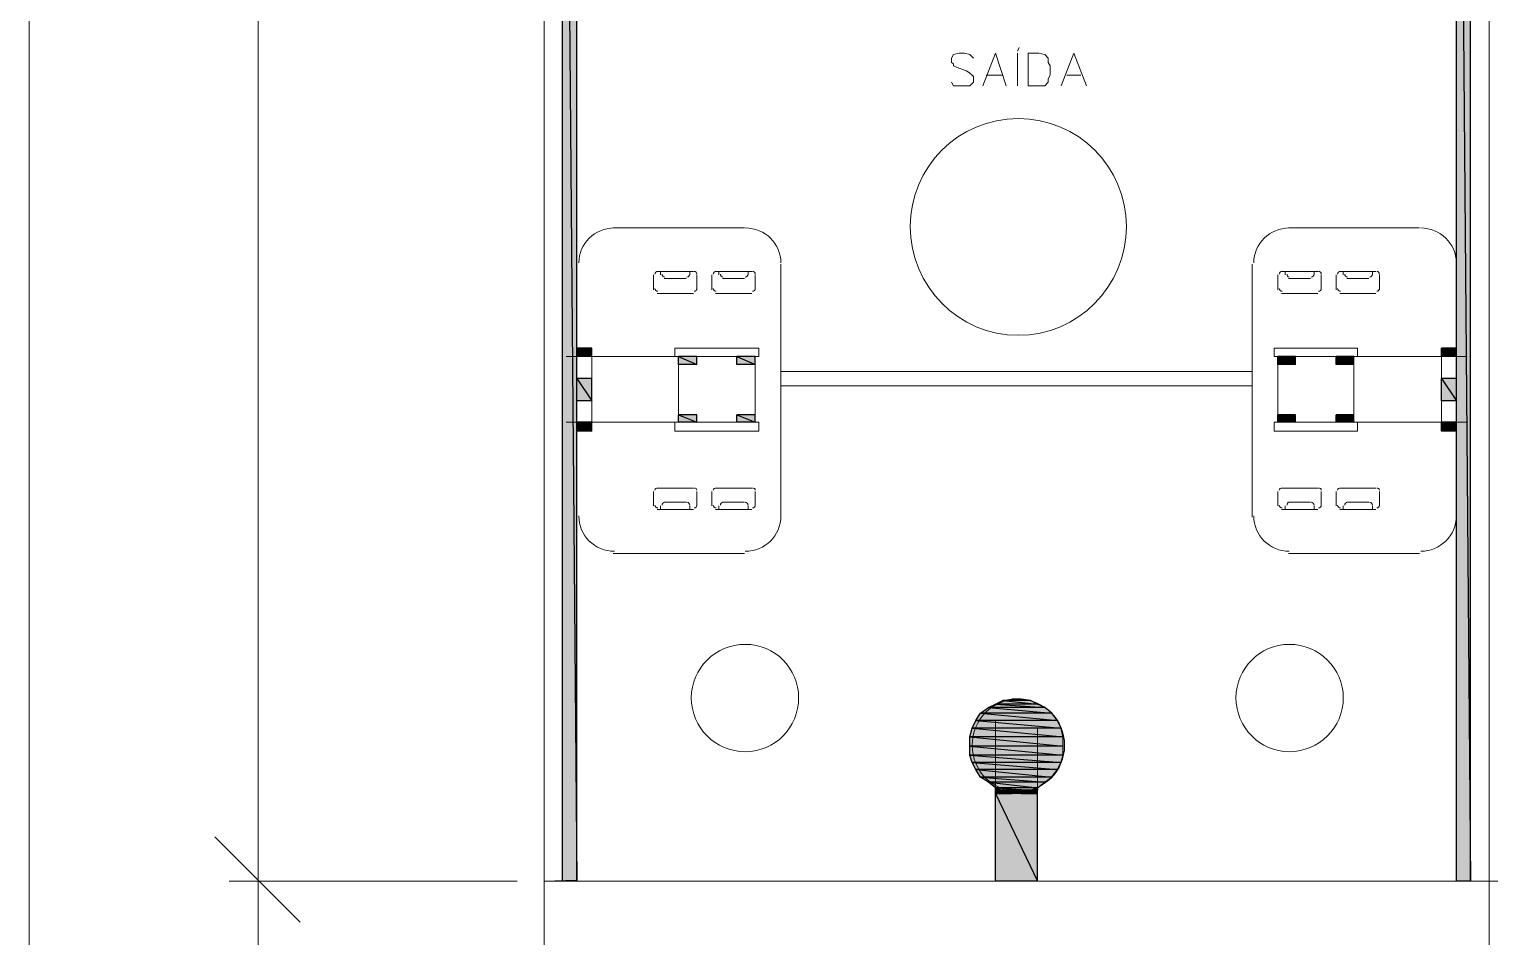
# Model space of a CAD drawing. Header units: millimetres. Extents: x 53 to 176, y -29 to 32.
# Drawn here: x 111.38 to 114.249, y -9.438 to -7.654 of the extents above; entities that cross this region are included whole.
import ezdxf

# ---------------------------------------------------------------- set-up
doc = ezdxf.new("R2010")
doc.units = ezdxf.units.MM
doc.layers.add('15 - Quadro de medição', color=6, linetype='Continuous')

msp = doc.modelspace()

# ---------------------------------------------------------------- hatches: boundary and pattern name
at = {"layer": '15 - Quadro de medição', "true_color": 0x000007}
h = msp.add_hatch(color=7, dxfattribs=at)
h.paths.add_polyline_path([(112.456, -5.9843), (112.4281, -5.9843), (112.456, -9.3282)])
h.paths.add_polyline_path([(112.4281, -5.9843), (112.456, -9.3282), (112.4281, -9.3282)])
h = msp.add_hatch(color=7, dxfattribs=at)
h.paths.add_polyline_path([(114.2117, -5.9843), (114.1838, -5.9843), (114.2117, -9.3282)])
h.paths.add_polyline_path([(114.1838, -5.9843), (114.2117, -9.3282), (114.1838, -9.3282)])
h = msp.add_hatch(color=7, dxfattribs=at)
h.paths.add_polyline_path([(112.4853, -8.2806), (112.456, -8.2806), (112.4853, -8.2974)])
h.paths.add_polyline_path([(112.456, -8.2806), (112.4853, -8.2974), (112.456, -8.2974)])
h = msp.add_hatch(color=7, dxfattribs=at)
h.paths.add_polyline_path([(114.1838, -8.2806), (114.1544, -8.2806), (114.1838, -8.2974)])
h.paths.add_polyline_path([(114.1544, -8.2806), (114.1838, -8.2974), (114.1544, -8.2974)])
h = msp.add_hatch(color=7, dxfattribs=at)
h.paths.add_polyline_path([(112.692, -8.2974), (112.6557, -8.2974), (112.692, -8.3127)])
h.paths.add_polyline_path([(112.6557, -8.2974), (112.692, -8.3127), (112.6557, -8.3127)])
h = msp.add_hatch(color=7, dxfattribs=at)
h.paths.add_polyline_path([(112.8066, -8.2974), (112.7703, -8.2974), (112.8066, -8.3127)])
h.paths.add_polyline_path([(112.7703, -8.2974), (112.8066, -8.3127), (112.7703, -8.3127)])
h = msp.add_hatch(color=7, dxfattribs=at)
h.paths.add_polyline_path([(113.8681, -8.2974), (113.8332, -8.2974), (113.8681, -8.3127)])
h.paths.add_polyline_path([(113.8332, -8.2974), (113.8681, -8.3127), (113.8332, -8.3127)])
h = msp.add_hatch(color=7, dxfattribs=at)
h.paths.add_polyline_path([(113.9826, -8.2974), (113.9477, -8.2974), (113.9826, -8.3127)])
h.paths.add_polyline_path([(113.9477, -8.2974), (113.9826, -8.3127), (113.9477, -8.3127)])
h = msp.add_hatch(color=7, dxfattribs=at)
h.paths.add_polyline_path([(112.4853, -8.3407), (112.456, -8.3407), (112.4853, -8.384)])
h.paths.add_polyline_path([(112.456, -8.3407), (112.4853, -8.384), (112.456, -8.384)])
h = msp.add_hatch(color=7, dxfattribs=at)
h.paths.add_polyline_path([(114.1838, -8.3407), (114.1544, -8.3407), (114.1838, -8.384)])
h.paths.add_polyline_path([(114.1544, -8.3407), (114.1838, -8.384), (114.1544, -8.384)])
h = msp.add_hatch(color=7, dxfattribs=at)
h.paths.add_polyline_path([(112.4853, -8.4259), (112.456, -8.4259), (112.4853, -8.444)])
h.paths.add_polyline_path([(112.456, -8.4259), (112.4853, -8.444), (112.456, -8.444)])
h = msp.add_hatch(color=7, dxfattribs=at)
h.paths.add_polyline_path([(112.692, -8.4119), (112.6557, -8.4119), (112.692, -8.4259)])
h.paths.add_polyline_path([(112.6557, -8.4119), (112.692, -8.4259), (112.6557, -8.4259)])
h = msp.add_hatch(color=7, dxfattribs=at)
h.paths.add_polyline_path([(112.8066, -8.4119), (112.7703, -8.4119), (112.8066, -8.4259)])
h.paths.add_polyline_path([(112.7703, -8.4119), (112.8066, -8.4259), (112.7703, -8.4259)])
h = msp.add_hatch(color=7, dxfattribs=at)
h.paths.add_polyline_path([(113.8681, -8.4119), (113.8332, -8.4119), (113.8681, -8.4259)])
h.paths.add_polyline_path([(113.8332, -8.4119), (113.8681, -8.4259), (113.8332, -8.4259)])
h = msp.add_hatch(color=7, dxfattribs=at)
h.paths.add_polyline_path([(113.9826, -8.4119), (113.9477, -8.4119), (113.9826, -8.4259)])
h.paths.add_polyline_path([(113.9477, -8.4119), (113.9826, -8.4259), (113.9477, -8.4259)])
h = msp.add_hatch(color=7, dxfattribs=at)
h.paths.add_polyline_path([(114.1838, -8.4259), (114.1544, -8.4259), (114.1838, -8.444)])
h.paths.add_polyline_path([(114.1544, -8.4259), (114.1838, -8.444), (114.1544, -8.444)])
h = msp.add_hatch(color=7, dxfattribs=at)
h.paths.add_polyline_path([(113.3471, -8.9734), (113.2926, -8.9734), (113.3611, -8.9804)])
h.paths.add_polyline_path([(113.2926, -8.9734), (113.3611, -8.9804), (113.2787, -8.9804)])
h = msp.add_hatch(color=7, dxfattribs=at)
h.paths.add_polyline_path([(113.329, -8.9706), (113.3108, -8.9706), (113.3471, -8.9734)])
h.paths.add_polyline_path([(113.3108, -8.9706), (113.3471, -8.9734), (113.2926, -8.9734)])
h = msp.add_hatch(color=7, dxfattribs=at)
h.paths.add_polyline_path([(113.389, -8.9985), (113.2493, -8.9985), (113.4002, -9.0125)])
h.paths.add_polyline_path([(113.2493, -8.9985), (113.4002, -9.0125), (113.2396, -9.0125)])
h = msp.add_hatch(color=7, dxfattribs=at)
h.paths.add_polyline_path([(113.3751, -8.9874), (113.2647, -8.9874), (113.389, -8.9985)])
h.paths.add_polyline_path([(113.2647, -8.9874), (113.389, -8.9985), (113.2493, -8.9985)])
h = msp.add_hatch(color=7, dxfattribs=at)
h.paths.add_polyline_path([(113.3611, -8.9804), (113.2787, -8.9804), (113.3751, -8.9874)])
h.paths.add_polyline_path([(113.2787, -8.9804), (113.3751, -8.9874), (113.2647, -8.9874)])
h = msp.add_hatch(color=7, dxfattribs=at)
h.paths.add_polyline_path([(113.4072, -9.0279), (113.2326, -9.0279), (113.4114, -9.0446)])
h.paths.add_polyline_path([(113.2326, -9.0279), (113.4114, -9.0446), (113.2284, -9.0446)])
h = msp.add_hatch(color=7, dxfattribs=at)
h.paths.add_polyline_path([(113.4002, -9.0125), (113.2396, -9.0125), (113.4072, -9.0279)])
h.paths.add_polyline_path([(113.2396, -9.0125), (113.4072, -9.0279), (113.2326, -9.0279)])
h = msp.add_hatch(color=7, dxfattribs=at)
h.paths.add_polyline_path([(113.4114, -9.0446), (113.2284, -9.0446), (113.4114, -9.0628)])
h.paths.add_polyline_path([(113.2284, -9.0446), (113.4114, -9.0628), (113.2284, -9.0628)])
h = msp.add_hatch(color=7, dxfattribs=at)
h.paths.add_polyline_path([(113.4114, -9.0628), (113.2284, -9.0628), (113.4114, -9.0809)])
h.paths.add_polyline_path([(113.2284, -9.0628), (113.4114, -9.0809), (113.2284, -9.0809)])
h = msp.add_hatch(color=7, dxfattribs=at)
h.paths.add_polyline_path([(113.4114, -9.0809), (113.2284, -9.0809), (113.4072, -9.0949)])
h.paths.add_polyline_path([(113.2284, -9.0809), (113.4072, -9.0949), (113.2326, -9.0949)])
h = msp.add_hatch(color=7, dxfattribs=at)
h.paths.add_polyline_path([(113.4072, -9.0949), (113.2326, -9.0949), (113.4002, -9.1089)])
h.paths.add_polyline_path([(113.2326, -9.0949), (113.4002, -9.1089), (113.2396, -9.1089)])
h = msp.add_hatch(color=7, dxfattribs=at)
h.paths.add_polyline_path([(113.4002, -9.1089), (113.2396, -9.1089), (113.389, -9.1242)])
h.paths.add_polyline_path([(113.2396, -9.1089), (113.389, -9.1242), (113.2493, -9.1242)])
h = msp.add_hatch(color=7, dxfattribs=at)
h.paths.add_polyline_path([(113.389, -9.1242), (113.2493, -9.1242), (113.3751, -9.134)])
h.paths.add_polyline_path([(113.2493, -9.1242), (113.3751, -9.134), (113.2647, -9.134)])
h = msp.add_hatch(color=7, dxfattribs=at)
h.paths.add_polyline_path([(113.3751, -9.134), (113.2647, -9.134), (113.3611, -9.1452)])
h.paths.add_polyline_path([(113.2647, -9.134), (113.3611, -9.1452), (113.2787, -9.1452)])
h = msp.add_hatch(color=7, dxfattribs=at)
h.paths.add_polyline_path([(113.3611, -9.1452), (113.2787, -9.1452), (113.3499, -9.1494)])
h.paths.add_polyline_path([(113.2787, -9.1452), (113.3499, -9.1494), (113.2899, -9.1494)])
h = msp.add_hatch(color=7, dxfattribs=at)
h.paths.add_polyline_path([(113.2899, -9.1494), (113.2787, -9.1452)])
h.paths.add_polyline_path([(113.2787, -9.1452), (113.2899, -9.1494), (113.2787, -9.1494)])
h = msp.add_hatch(color=7, dxfattribs=at)
h.paths.add_polyline_path([(113.2899, -9.1494), (113.2787, -9.1494), (113.2926, -9.1522)])
h.paths.add_polyline_path([(113.2787, -9.1494), (113.2926, -9.1522), (113.2787, -9.1522)])
h = msp.add_hatch(color=7, dxfattribs=at)
h.paths.add_polyline_path([(113.3499, -9.1494), (113.2899, -9.1494), (113.3471, -9.1522)])
h.paths.add_polyline_path([(113.2899, -9.1494), (113.3471, -9.1522), (113.2926, -9.1522)])
h = msp.add_hatch(color=7, dxfattribs=at)
h.paths.add_polyline_path([(113.3611, -9.1494), (113.3499, -9.1494), (113.3611, -9.1522)])
h.paths.add_polyline_path([(113.3499, -9.1494), (113.3611, -9.1522), (113.3471, -9.1522)])
h = msp.add_hatch(color=7, dxfattribs=at)
h.paths.add_polyline_path([(113.3611, -9.1494), (113.3611, -9.1452)])
h.paths.add_polyline_path([(113.3611, -9.1452), (113.3611, -9.1494), (113.3499, -9.1494)])
h = msp.add_hatch(color=7, dxfattribs=at)
h.paths.add_polyline_path([(113.3066, -9.1522), (113.2787, -9.1522)])
h.paths.add_polyline_path([(113.3066, -9.1522), (113.2787, -9.1522), (113.2926, -9.1522)])
h = msp.add_hatch(color=7, dxfattribs=at)
h.paths.add_polyline_path([(113.3066, -9.1522), (113.2787, -9.1522), (113.3108, -9.1564)])
h.paths.add_polyline_path([(113.2787, -9.1522), (113.3108, -9.1564), (113.2787, -9.1564)])
h = msp.add_hatch(color=7, dxfattribs=at)
h.paths.add_polyline_path([(113.3611, -9.1564), (113.2787, -9.1564), (113.3611, -9.3282)])
h.paths.add_polyline_path([(113.2787, -9.1564), (113.3611, -9.3282), (113.2787, -9.3282)])
h = msp.add_hatch(color=7, dxfattribs=at)
h.paths.add_polyline_path([(113.2926, -9.1522), (113.3471, -9.1522), (113.3457, -9.1522)])
h.paths.add_polyline_path([(113.3471, -9.1522), (113.3457, -9.1522), (113.2926, -9.1522)])
h = msp.add_hatch(color=7, dxfattribs=at)
h.paths.add_polyline_path([(113.3318, -9.1522), (113.3066, -9.1522), (113.329, -9.1564)])
h.paths.add_polyline_path([(113.3066, -9.1522), (113.329, -9.1564), (113.3108, -9.1564)])
h = msp.add_hatch(color=7, dxfattribs=at)
h.paths.add_polyline_path([(113.3611, -9.1522), (113.3318, -9.1522), (113.3611, -9.1564)])
h.paths.add_polyline_path([(113.3318, -9.1522), (113.3611, -9.1564), (113.329, -9.1564)])

# ---------------------------------------------------------------- linework, layer by layer
at = {"layer": '15 - Quadro de medição', "color": 8, "linetype": 'Continuous', "lineweight": 20, "true_color": 0x000008}
for points in [[(111.3805, -5.5625), (111.3805, -16.7966), (111.3805, -16.7966)], [(111.8302, -5.5625), (111.8302, -9.3812), (111.8302, -9.3812)], [(111.745, -9.2416), (111.9127, -9.4092), (111.9127, -9.4092)], [(111.9127, -9.4092), (111.745, -9.2416), (111.745, -9.2416)], [(111.8302, -9.2709), (111.8302, -13.0896), (111.8302, -13.0896)], [(112.3387, -9.3282), (111.773, -9.3282), (111.773, -9.3282)], [(112.3387, -9.3282), (111.773, -9.3282), (111.773, -9.3282)]]:
    msp.add_lwpolyline(points, dxfattribs=at)
at = {"layer": '15 - Quadro de medição', "color": 7, "linetype": 'Continuous', "lineweight": 20, "true_color": 0x000007}
for points in [[(112.3917, -5.6198), (114.248, -5.6198), (114.248, -9.3282), (112.3917, -9.3282)], [(114.248, -5.6198), (116.1001, -5.6198), (116.1001, -9.3282), (114.248, -9.3282)], [(113.3429, -7.7652), (113.3429, -7.7009), (113.3639, -7.7009), (113.3751, -7.7037), (113.382, -7.7107), (113.382, -7.7191), (113.3862, -7.7261), (113.3862, -7.7442), (113.382, -7.7512), (113.382, -7.7582), (113.3751, -7.7652), (113.3639, -7.7652)], [(112.4853, -8.2806), (112.456, -8.2806), (112.456, -8.444), (112.4853, -8.444)], [(114.1544, -8.2806), (114.1838, -8.2806), (114.1838, -8.444), (114.1544, -8.444)], [(112.6557, -8.3127), (112.692, -8.3127), (112.692, -8.2974), (112.6557, -8.2974)], [(112.8066, -8.3127), (112.7703, -8.3127), (112.7703, -8.2974), (112.8066, -8.2974)], [(113.8332, -8.3127), (113.8681, -8.3127), (113.8681, -8.2974), (113.8332, -8.2974)], [(113.9826, -8.3127), (113.9477, -8.3127), (113.9477, -8.2974), (113.9826, -8.2974)], [(112.6557, -8.4119), (112.692, -8.4119), (112.692, -8.4259), (112.6557, -8.4259)], [(112.8066, -8.4119), (112.7703, -8.4119), (112.7703, -8.4259), (112.8066, -8.4259)], [(113.8332, -8.4119), (113.8681, -8.4119), (113.8681, -8.4259), (113.8332, -8.4259)], [(113.9826, -8.4119), (113.9477, -8.4119), (113.9477, -8.4259), (113.9826, -8.4259)], [(112.3917, -9.3282), (114.248, -9.3282), (114.248, -13.0324), (112.3917, -13.0324)], [(114.248, -9.3282), (116.1001, -9.3282), (116.1001, -13.0324), (114.248, -13.0324)]]:
    msp.add_lwpolyline(points, close=True, dxfattribs=at)
for points in [[(112.463, -5.7622), (114.1838, -5.7622), (114.1838, -9.3282), (112.456, -9.3282), (112.4546, -9.3268), (112.3917, -9.3282)], [(114.3193, -5.7622), (116.0359, -5.7622), (116.0359, -9.3282), (114.3123, -9.3282), (114.3109, -9.3268), (114.248, -9.3282)], [(112.456, -9.3282), (112.456, -5.7692), (112.456, -5.7692)], [(114.248, -5.8488), (114.248, -9.3282), (112.3917, -9.3282), (112.3917, -5.8488)], [(116.1001, -5.8488), (116.1001, -9.3282), (114.248, -9.3282), (114.248, -5.8488)], [(112.4281, -5.9843), (112.4281, -9.3282), (112.456, -9.3282), (112.4127, -9.3282)], [(114.1838, -9.3282), (114.2117, -9.3282), (114.2117, -5.9843)], [(113.2354, -7.7107), (113.2284, -7.7037), (113.2172, -7.7009), (113.2074, -7.7009), (113.1963, -7.7037), (113.1921, -7.7107), (113.1921, -7.7191), (113.1963, -7.7219), (113.1963, -7.7261), (113.2033, -7.7289), (113.2214, -7.7359), (113.2284, -7.7401), (113.2326, -7.7442), (113.2354, -7.747), (113.2354, -7.7582), (113.2284, -7.7652), (113.2172, -7.7652), (113.2074, -7.7652), (113.1963, -7.7652), (113.1921, -7.7582)], [(113.2535, -7.7652), (113.2787, -7.7009), (113.2996, -7.7652)], [(113.322, -7.6968), (113.3248, -7.6898), (113.3248, -7.6898)], [(113.322, -7.7652), (113.322, -7.7009), (113.322, -7.7009)], [(113.4072, -7.7652), (113.4323, -7.7009), (113.4575, -7.7652)], [(113.2605, -7.7442), (113.2926, -7.7442), (113.2926, -7.7442)], [(113.4184, -7.7442), (113.4463, -7.7442), (113.4463, -7.7442)], [(112.5272, -8.0445), (112.7856, -8.0445), (112.7856, -8.0445)], [(114.1111, -8.0445), (113.8541, -8.0445), (113.8541, -8.0445)], [(112.456, -8.613), (112.456, -8.1158), (112.456, -8.1158)], [(112.8569, -8.1158), (112.8569, -8.3267), (112.8569, -8.613)], [(113.7829, -8.1158), (113.7829, -8.3267), (113.7829, -8.613)], [(114.1838, -8.613), (114.1838, -8.1158), (114.1838, -8.1158)], [(112.6068, -8.1661), (112.6068, -8.1367), (112.6068, -8.1367)], [(112.6138, -8.1298), (112.6851, -8.1298), (112.6851, -8.1298)], [(112.6781, -8.1367), (112.6781, -8.1298), (112.6208, -8.1298), (112.6208, -8.1367)], [(112.6278, -8.1437), (112.6711, -8.1437), (112.6711, -8.1437)], [(112.692, -8.1367), (112.692, -8.1661), (112.692, -8.1661)], [(112.7214, -8.1367), (112.7214, -8.1661), (112.7214, -8.1661)], [(112.7996, -8.1298), (112.7284, -8.1298), (112.7284, -8.1298)], [(112.7353, -8.1367), (112.7353, -8.1298), (112.7926, -8.1298), (112.7926, -8.1367)], [(112.7856, -8.1437), (112.7423, -8.1437), (112.7423, -8.1437)], [(112.8066, -8.1661), (112.8066, -8.1367), (112.8066, -8.1367)], [(113.8332, -8.1661), (113.8332, -8.1367), (113.8332, -8.1367)], [(113.8402, -8.1298), (113.9114, -8.1298), (113.9114, -8.1298)], [(113.9044, -8.1367), (113.9044, -8.1298), (113.8472, -8.1298), (113.8472, -8.1367)], [(113.8541, -8.1437), (113.8974, -8.1437), (113.8974, -8.1437)], [(113.9184, -8.1367), (113.9184, -8.1661), (113.9184, -8.1661)], [(113.9477, -8.1367), (113.9477, -8.1661), (113.9477, -8.1661)], [(114.0259, -8.1298), (113.9547, -8.1298), (113.9547, -8.1298)], [(113.9617, -8.1367), (113.9617, -8.1298), (114.019, -8.1298), (114.019, -8.1367)], [(114.012, -8.1437), (113.9687, -8.1437), (113.9687, -8.1437)], [(114.0329, -8.1661), (114.0329, -8.1367), (114.0329, -8.1367)], [(112.6851, -8.173), (112.6138, -8.173), (112.6138, -8.173)], [(112.7284, -8.173), (112.7996, -8.173), (112.7996, -8.173)], [(113.9114, -8.173), (113.8402, -8.173), (113.8402, -8.173)], [(113.9547, -8.173), (114.0259, -8.173), (114.0259, -8.173)], [(112.8066, -8.2974), (112.8136, -8.2974), (112.8136, -8.2806), (112.6487, -8.2806), (112.6487, -8.2974)], [(113.8332, -8.2974), (113.8262, -8.2974), (113.8262, -8.2806), (113.9896, -8.2806), (113.9896, -8.2974)], [(112.435, -8.2974), (112.8066, -8.2974), (112.8066, -8.4259)], [(112.6557, -8.2974), (112.6557, -8.4259), (112.6557, -8.4259)], [(114.2047, -8.2974), (113.8332, -8.2974), (113.8332, -8.4259)], [(113.9826, -8.2974), (113.9826, -8.4259), (113.9826, -8.4259)], [(112.4853, -8.3407), (112.456, -8.3407), (112.456, -8.3407)], [(112.8569, -8.3267), (113.7829, -8.3267), (113.7829, -8.3267)], [(114.1544, -8.3407), (114.1838, -8.3407), (114.1838, -8.3407)], [(112.8569, -8.3546), (113.7829, -8.3546), (113.7829, -8.3546)], [(112.4853, -8.384), (112.456, -8.384), (112.456, -8.384)], [(114.1544, -8.384), (114.1838, -8.384), (114.1838, -8.384)], [(112.435, -8.4259), (112.8066, -8.4259), (112.8066, -8.4259)], [(112.8066, -8.4259), (112.8136, -8.4259), (112.8136, -8.444), (112.6487, -8.444), (112.6487, -8.4259)], [(113.8332, -8.4259), (113.8262, -8.4259), (113.8262, -8.4259)], [(113.8262, -8.4259), (113.8262, -8.444), (113.9896, -8.444), (113.9896, -8.4259)], [(114.2047, -8.4259), (113.8332, -8.4259), (113.8332, -8.4259)], [(112.6068, -8.5627), (112.6068, -8.5907), (112.6068, -8.5907)], [(112.6851, -8.5558), (112.6138, -8.5558), (112.6138, -8.5558)], [(112.692, -8.5907), (112.692, -8.5627), (112.692, -8.5627)], [(112.7214, -8.5907), (112.7214, -8.5627), (112.7214, -8.5627)], [(112.7284, -8.5558), (112.7996, -8.5558), (112.7996, -8.5558)], [(112.8066, -8.5627), (112.8066, -8.5907), (112.8066, -8.5907)], [(113.8332, -8.5627), (113.8332, -8.5907), (113.8332, -8.5907)], [(113.9114, -8.5558), (113.8402, -8.5558), (113.8402, -8.5558)], [(113.9184, -8.5907), (113.9184, -8.5627), (113.9184, -8.5627)], [(113.9477, -8.5907), (113.9477, -8.5627), (113.9477, -8.5627)], [(113.9547, -8.5558), (114.0259, -8.5558), (114.0259, -8.5558)], [(114.0329, -8.5627), (114.0329, -8.5907), (114.0329, -8.5907)], [(112.6138, -8.5977), (112.6851, -8.5977), (112.6851, -8.5977)], [(112.6781, -8.5907), (112.6781, -8.5977), (112.6208, -8.5977), (112.6208, -8.5907)], [(112.6278, -8.5837), (112.6711, -8.5837), (112.6711, -8.5837)], [(112.7996, -8.5977), (112.7284, -8.5977), (112.7284, -8.5977)], [(112.7353, -8.5907), (112.7353, -8.5977), (112.7926, -8.5977), (112.7926, -8.5907)], [(112.7856, -8.5837), (112.7423, -8.5837), (112.7423, -8.5837)], [(113.8402, -8.5977), (113.9114, -8.5977), (113.9114, -8.5977)], [(113.9044, -8.5907), (113.9044, -8.5977), (113.8472, -8.5977), (113.8472, -8.5907)], [(113.8541, -8.5837), (113.8974, -8.5837), (113.8974, -8.5837)], [(114.0259, -8.5977), (113.9547, -8.5977), (113.9547, -8.5977)], [(113.9617, -8.5907), (113.9617, -8.5977), (114.019, -8.5977), (114.019, -8.5907)], [(114.012, -8.5837), (113.9687, -8.5837), (113.9687, -8.5837)], [(112.7856, -8.6843), (112.5272, -8.6843), (112.5272, -8.6843)], [(113.8541, -8.6843), (114.1111, -8.6843), (114.1111, -8.6843)], [(113.2787, -9.3282), (113.2787, -9.0125), (113.2787, -9.0125)], [(113.3611, -9.3282), (113.3611, -9.0279), (113.3611, -9.0279)]]:
    msp.add_lwpolyline(points, dxfattribs=at)
at = {"layer": '15 - Quadro de medição', "color": 7, "linetype": 'Continuous', "lineweight": -2, "true_color": 0x000007}
for points in [[(112.456, -5.9843), (112.4281, -5.9843), (112.456, -9.3282)], [(112.4281, -5.9843), (112.456, -9.3282), (112.4281, -9.3282)], [(114.2117, -5.9843), (114.1838, -5.9843), (114.2117, -9.3282)], [(114.1838, -5.9843), (114.2117, -9.3282), (114.1838, -9.3282)], [(112.4853, -8.2806), (112.456, -8.2806), (112.4853, -8.2974)], [(112.456, -8.2806), (112.4853, -8.2974), (112.456, -8.2974)], [(114.1838, -8.2806), (114.1544, -8.2806), (114.1838, -8.2974)], [(114.1544, -8.2806), (114.1838, -8.2974), (114.1544, -8.2974)], [(112.692, -8.2974), (112.6557, -8.2974), (112.692, -8.3127)], [(112.6557, -8.2974), (112.692, -8.3127), (112.6557, -8.3127)], [(112.8066, -8.2974), (112.7703, -8.2974), (112.8066, -8.3127)], [(112.7703, -8.2974), (112.8066, -8.3127), (112.7703, -8.3127)], [(113.8681, -8.2974), (113.8332, -8.2974), (113.8681, -8.3127)], [(113.8332, -8.2974), (113.8681, -8.3127), (113.8332, -8.3127)], [(113.9826, -8.2974), (113.9477, -8.2974), (113.9826, -8.3127)], [(113.9477, -8.2974), (113.9826, -8.3127), (113.9477, -8.3127)], [(112.4853, -8.3407), (112.456, -8.3407), (112.4853, -8.384)], [(112.456, -8.3407), (112.4853, -8.384), (112.456, -8.384)], [(114.1838, -8.3407), (114.1544, -8.3407), (114.1838, -8.384)], [(114.1544, -8.3407), (114.1838, -8.384), (114.1544, -8.384)], [(112.4853, -8.4259), (112.456, -8.4259), (112.4853, -8.444)], [(112.456, -8.4259), (112.4853, -8.444), (112.456, -8.444)], [(112.692, -8.4119), (112.6557, -8.4119), (112.692, -8.4259)], [(112.6557, -8.4119), (112.692, -8.4259), (112.6557, -8.4259)], [(112.8066, -8.4119), (112.7703, -8.4119), (112.8066, -8.4259)], [(112.7703, -8.4119), (112.8066, -8.4259), (112.7703, -8.4259)], [(113.8681, -8.4119), (113.8332, -8.4119), (113.8681, -8.4259)], [(113.8332, -8.4119), (113.8681, -8.4259), (113.8332, -8.4259)], [(113.9826, -8.4119), (113.9477, -8.4119), (113.9826, -8.4259)], [(113.9477, -8.4119), (113.9826, -8.4259), (113.9477, -8.4259)], [(114.1838, -8.4259), (114.1544, -8.4259), (114.1838, -8.444)], [(114.1544, -8.4259), (114.1838, -8.444), (114.1544, -8.444)], [(113.2926, -8.9734), (113.3611, -8.9804), (113.2787, -8.9804)], [(113.3108, -8.9706), (113.3471, -8.9734), (113.2926, -8.9734)], [(113.3471, -8.9734), (113.2926, -8.9734), (113.3611, -8.9804)], [(113.329, -8.9706), (113.3108, -8.9706), (113.3471, -8.9734)], [(113.2493, -8.9985), (113.4002, -9.0125), (113.2396, -9.0125)], [(113.2647, -8.9874), (113.389, -8.9985), (113.2493, -8.9985)], [(113.389, -8.9985), (113.2493, -8.9985), (113.4002, -9.0125)], [(113.2787, -8.9804), (113.3751, -8.9874), (113.2647, -8.9874)], [(113.3751, -8.9874), (113.2647, -8.9874), (113.389, -8.9985)], [(113.3611, -8.9804), (113.2787, -8.9804), (113.3751, -8.9874)], [(113.2326, -9.0279), (113.4114, -9.0446), (113.2284, -9.0446)], [(113.2396, -9.0125), (113.4072, -9.0279), (113.2326, -9.0279)], [(113.4072, -9.0279), (113.2326, -9.0279), (113.4114, -9.0446)], [(113.4002, -9.0125), (113.2396, -9.0125), (113.4072, -9.0279)], [(113.4114, -9.0446), (113.2284, -9.0446), (113.4114, -9.0628)], [(113.2284, -9.0446), (113.4114, -9.0628), (113.2284, -9.0628)], [(113.4114, -9.0628), (113.2284, -9.0628), (113.4114, -9.0809)], [(113.2284, -9.0628), (113.4114, -9.0809), (113.2284, -9.0809)], [(113.4114, -9.0809), (113.2284, -9.0809), (113.4072, -9.0949)], [(113.2284, -9.0809), (113.4072, -9.0949), (113.2326, -9.0949)], [(113.4072, -9.0949), (113.2326, -9.0949), (113.4002, -9.1089)], [(113.2326, -9.0949), (113.4002, -9.1089), (113.2396, -9.1089)], [(113.4002, -9.1089), (113.2396, -9.1089), (113.389, -9.1242)], [(113.2396, -9.1089), (113.389, -9.1242), (113.2493, -9.1242)], [(113.389, -9.1242), (113.2493, -9.1242), (113.3751, -9.134)], [(113.2493, -9.1242), (113.3751, -9.134), (113.2647, -9.134)], [(113.3751, -9.134), (113.2647, -9.134), (113.3611, -9.1452)], [(113.2647, -9.134), (113.3611, -9.1452), (113.2787, -9.1452)], [(113.2787, -9.1452), (113.2787, -9.1452)], [(113.2787, -9.1452), (113.2787, -9.1452)], [(113.2787, -9.1452), (113.2787, -9.1452)], [(113.3611, -9.1452), (113.2787, -9.1452), (113.3499, -9.1494)], [(113.2787, -9.1452), (113.3499, -9.1494), (113.2899, -9.1494)], [(113.2899, -9.1494), (113.2787, -9.1452)], [(113.2787, -9.1452), (113.2899, -9.1494), (113.2787, -9.1494)], [(113.2899, -9.1494), (113.2787, -9.1494), (113.2926, -9.1522)], [(113.2787, -9.1494), (113.2926, -9.1522), (113.2787, -9.1522)], [(113.3499, -9.1494), (113.2899, -9.1494), (113.3471, -9.1522)], [(113.2899, -9.1494), (113.3471, -9.1522), (113.2926, -9.1522)], [(113.3499, -9.1494), (113.3611, -9.1522), (113.3471, -9.1522)], [(113.3611, -9.1452), (113.3611, -9.1494), (113.3499, -9.1494)], [(113.3611, -9.1494), (113.3499, -9.1494), (113.3611, -9.1522)], [(113.3611, -9.1452), (113.3611, -9.1452)], [(113.3611, -9.1452), (113.3611, -9.1452)], [(113.3611, -9.1452), (113.3611, -9.1452)], [(113.3611, -9.1494), (113.3611, -9.1452)], [(113.2787, -9.1522), (113.2926, -9.1522), (113.2926, -9.1522)], [(113.2926, -9.1522), (113.2926, -9.1522), (113.2787, -9.1522)], [(113.2787, -9.1522), (113.2926, -9.1522), (113.2926, -9.1522)], [(113.2926, -9.1522), (113.2926, -9.1522), (113.2787, -9.1522)], [(113.3066, -9.1522), (113.3066, -9.1522), (113.2787, -9.1522)], [(113.3066, -9.1522), (113.2787, -9.1522), (113.2926, -9.1522)], [(113.3066, -9.1522), (113.2787, -9.1522), (113.3108, -9.1564)], [(113.2787, -9.1522), (113.3108, -9.1564), (113.2787, -9.1564)], [(113.2787, -9.1564), (113.3108, -9.1564), (113.3108, -9.1564)], [(113.3108, -9.1564), (113.3108, -9.1564), (113.2787, -9.1564)], [(113.3611, -9.1564), (113.2787, -9.1564), (113.3611, -9.3282)], [(113.2787, -9.1564), (113.3611, -9.3282), (113.2787, -9.3282)], [(113.2926, -9.1522), (113.3471, -9.1522), (113.3457, -9.1522)], [(113.3471, -9.1522), (113.3457, -9.1522), (113.2926, -9.1522)], [(113.3471, -9.1522), (113.2926, -9.1522), (113.3318, -9.1522)], [(113.2926, -9.1522), (113.3318, -9.1522), (113.3066, -9.1522)], [(113.3318, -9.1522), (113.3066, -9.1522), (113.329, -9.1564)], [(113.3066, -9.1522), (113.329, -9.1564), (113.3108, -9.1564)], [(113.3318, -9.1522), (113.3611, -9.1564), (113.329, -9.1564)], [(113.329, -9.1564), (113.3611, -9.1564), (113.3611, -9.1564)], [(113.3611, -9.1564), (113.3611, -9.1564), (113.329, -9.1564)], [(113.3471, -9.1522), (113.3611, -9.1522), (113.3318, -9.1522)], [(113.3611, -9.1522), (113.3318, -9.1522), (113.3611, -9.1564)], [(113.3471, -9.1522), (113.3611, -9.1522), (113.3611, -9.1522)], [(113.3611, -9.1522), (113.3611, -9.1522), (113.3471, -9.1522)], [(113.3471, -9.1522), (113.3611, -9.1522), (113.3611, -9.1522)], [(113.3611, -9.1522), (113.3611, -9.1522), (113.3471, -9.1522)], [(113.3611, -9.1522), (113.3471, -9.1522)]]:
    msp.add_lwpolyline(points, close=True, dxfattribs=at)
at = {"layer": '15 - Quadro de medição', "color": 7, "linetype": 'Continuous', "lineweight": 20, "true_color": 0x000007}
for points in [[(113.5357, -8.0418), (113.5357, -7.9244), (113.4407, -7.8294), (113.3234, -7.8294), (113.3234, -7.8294), (113.206, -7.8294), (113.1111, -7.9244), (113.1111, -8.0418), (113.1111, -8.0418), (113.1111, -8.1591), (113.206, -8.2555), (113.3234, -8.2555), (113.3234, -8.2555), (113.4407, -8.2555), (113.5357, -8.1591), (113.5357, -8.0418)], [(112.8918, -8.9678), (112.8918, -8.9105), (112.8457, -8.863), (112.787, -8.863), (112.787, -8.863), (112.7284, -8.863), (112.6809, -8.9105), (112.6809, -8.9678), (112.6809, -8.9678), (112.6809, -9.0265), (112.7284, -9.074), (112.787, -9.074), (112.787, -9.074), (112.8457, -9.074), (112.8918, -9.0265), (112.8918, -8.9678)], [(113.9617, -8.9678), (113.9617, -8.9105), (113.9142, -8.863), (113.8555, -8.863), (113.8555, -8.863), (113.7983, -8.863), (113.7508, -8.9105), (113.7508, -8.9678), (113.7508, -8.9678), (113.7508, -9.0265), (113.7983, -9.074), (113.8555, -9.074), (113.8555, -9.074), (113.9142, -9.074), (113.9617, -9.0265), (113.9617, -8.9678)], [(113.4142, -9.0614), (113.4142, -9.0111), (113.3737, -8.9706), (113.3234, -8.9706), (113.3234, -8.9706), (113.2731, -8.9706), (113.2326, -9.0111), (113.2326, -9.0614), (113.2326, -9.0614), (113.2326, -9.1117), (113.2731, -9.1522), (113.3234, -9.1522), (113.3234, -9.1522), (113.3737, -9.1522), (113.4142, -9.1117), (113.4142, -9.0614)]]:
    msp.add_open_spline(points, degree=3, knots=[0, 0, 0, 0, 0.0625, 0.0625, 0.0625, 0.062501, 0.125, 0.125, 0.125, 0.125001, 0.1875, 0.1875, 0.1875, 0.187501, 1, 1, 1, 1], dxfattribs=at)
for points in [[(112.53, -8.0445), (112.4909, -8.0445), (112.4602, -8.0753), (112.4602, -8.113)], [(112.8569, -8.113), (112.8569, -8.0753), (112.8261, -8.0445), (112.787, -8.0445)], [(113.8555, -8.0445), (113.8178, -8.0445), (113.7857, -8.0753), (113.7857, -8.113)], [(114.1838, -8.113), (114.1838, -8.0753), (114.1517, -8.0445), (114.1139, -8.0445)], [(112.6152, -8.1298), (112.6124, -8.1298), (112.6096, -8.1325), (112.6096, -8.1353)], [(112.6236, -8.1353), (112.6236, -8.1381), (112.6264, -8.1409), (112.6292, -8.1409)], [(112.6725, -8.1409), (112.6753, -8.1409), (112.6781, -8.1381), (112.6781, -8.1353)], [(112.692, -8.1353), (112.692, -8.1325), (112.6892, -8.1298), (112.6865, -8.1298)], [(112.7298, -8.1298), (112.727, -8.1298), (112.7242, -8.1325), (112.7242, -8.1353)], [(112.7381, -8.1353), (112.7381, -8.1381), (112.7409, -8.1409), (112.7437, -8.1409)], [(112.787, -8.1409), (112.7898, -8.1409), (112.7926, -8.1381), (112.7926, -8.1353)], [(112.8066, -8.1353), (112.8066, -8.1325), (112.8038, -8.1298), (112.801, -8.1298)], [(113.8416, -8.1298), (113.8388, -8.1298), (113.836, -8.1325), (113.836, -8.1353)], [(113.8514, -8.1353), (113.8514, -8.1381), (113.8527, -8.1409), (113.8555, -8.1409)], [(113.8988, -8.1409), (113.9016, -8.1409), (113.9044, -8.1381), (113.9044, -8.1353)], [(113.9184, -8.1353), (113.9184, -8.1325), (113.9156, -8.1298), (113.9128, -8.1298)], [(113.9561, -8.1298), (113.9533, -8.1298), (113.9505, -8.1325), (113.9505, -8.1353)], [(113.9645, -8.1353), (113.9645, -8.1381), (113.9673, -8.1409), (113.9701, -8.1409)], [(114.0134, -8.1409), (114.0162, -8.1409), (114.019, -8.1381), (114.019, -8.1353)], [(114.0329, -8.1353), (114.0329, -8.1325), (114.0301, -8.1298), (114.0273, -8.1298)], [(112.6096, -8.1633), (112.6096, -8.1661), (112.6124, -8.1689), (112.6152, -8.1689)], [(112.6865, -8.1689), (112.6892, -8.1689), (112.692, -8.1661), (112.692, -8.1633)], [(112.7242, -8.1633), (112.7242, -8.1661), (112.727, -8.1689), (112.7298, -8.1689)], [(112.801, -8.1689), (112.8038, -8.1689), (112.8066, -8.1661), (112.8066, -8.1633)], [(113.836, -8.1633), (113.836, -8.1661), (113.8388, -8.1689), (113.8416, -8.1689)], [(113.9128, -8.1689), (113.9156, -8.1689), (113.9184, -8.1661), (113.9184, -8.1633)], [(113.9505, -8.1633), (113.9505, -8.1661), (113.9533, -8.1689), (113.9561, -8.1689)], [(114.0273, -8.1689), (114.0301, -8.1689), (114.0329, -8.1661), (114.0329, -8.1633)], [(112.6152, -8.5558), (112.6124, -8.5558), (112.6096, -8.5572), (112.6096, -8.56)], [(112.692, -8.56), (112.692, -8.5572), (112.6892, -8.5558), (112.6865, -8.5558)], [(112.7298, -8.5558), (112.727, -8.5558), (112.7242, -8.5572), (112.7242, -8.56)], [(112.8066, -8.56), (112.8066, -8.5572), (112.8038, -8.5558), (112.801, -8.5558)], [(113.8416, -8.5558), (113.8388, -8.5558), (113.836, -8.5572), (113.836, -8.56)], [(113.9184, -8.56), (113.9184, -8.5572), (113.9156, -8.5558), (113.9128, -8.5558)], [(113.9561, -8.5558), (113.9533, -8.5558), (113.9505, -8.5572), (113.9505, -8.56)], [(114.0329, -8.56), (114.0329, -8.5572), (114.0301, -8.5558), (114.0273, -8.5558)], [(112.6096, -8.5893), (112.6096, -8.5921), (112.6124, -8.5949), (112.6152, -8.5949)], [(112.6292, -8.5837), (112.6264, -8.5837), (112.6236, -8.5865), (112.6236, -8.5893)], [(112.6781, -8.5893), (112.6781, -8.5865), (112.6753, -8.5837), (112.6725, -8.5837)], [(112.6865, -8.5949), (112.6892, -8.5949), (112.692, -8.5921), (112.692, -8.5893)], [(112.7242, -8.5893), (112.7242, -8.5921), (112.727, -8.5949), (112.7298, -8.5949)], [(112.7437, -8.5837), (112.7409, -8.5837), (112.7381, -8.5865), (112.7381, -8.5893)], [(112.7926, -8.5893), (112.7926, -8.5865), (112.7898, -8.5837), (112.787, -8.5837)], [(112.801, -8.5949), (112.8038, -8.5949), (112.8066, -8.5921), (112.8066, -8.5893)], [(113.836, -8.5893), (113.836, -8.5921), (113.8388, -8.5949), (113.8416, -8.5949)], [(113.8555, -8.5837), (113.8527, -8.5837), (113.8514, -8.5865), (113.8514, -8.5893)], [(113.9044, -8.5893), (113.9044, -8.5865), (113.9016, -8.5837), (113.8988, -8.5837)], [(113.9128, -8.5949), (113.9156, -8.5949), (113.9184, -8.5921), (113.9184, -8.5893)], [(113.9505, -8.5893), (113.9505, -8.5921), (113.9533, -8.5949), (113.9561, -8.5949)], [(113.9701, -8.5837), (113.9673, -8.5837), (113.9645, -8.5865), (113.9645, -8.5893)], [(114.019, -8.5893), (114.019, -8.5865), (114.0162, -8.5837), (114.0134, -8.5837)], [(114.0273, -8.5949), (114.0301, -8.5949), (114.0329, -8.5921), (114.0329, -8.5893)], [(112.4602, -8.6102), (112.4602, -8.6493), (112.4909, -8.6801), (112.53, -8.6801)], [(112.787, -8.6801), (112.8261, -8.6801), (112.8569, -8.6493), (112.8569, -8.6102)], [(113.7857, -8.6102), (113.7857, -8.6493), (113.8178, -8.6801), (113.8555, -8.6801)], [(114.1139, -8.6801), (114.1517, -8.6801), (114.1838, -8.6493), (114.1838, -8.6102)]]:
    msp.add_open_spline(points, degree=3, dxfattribs=at)

doc.saveas('drawing.dxf')
